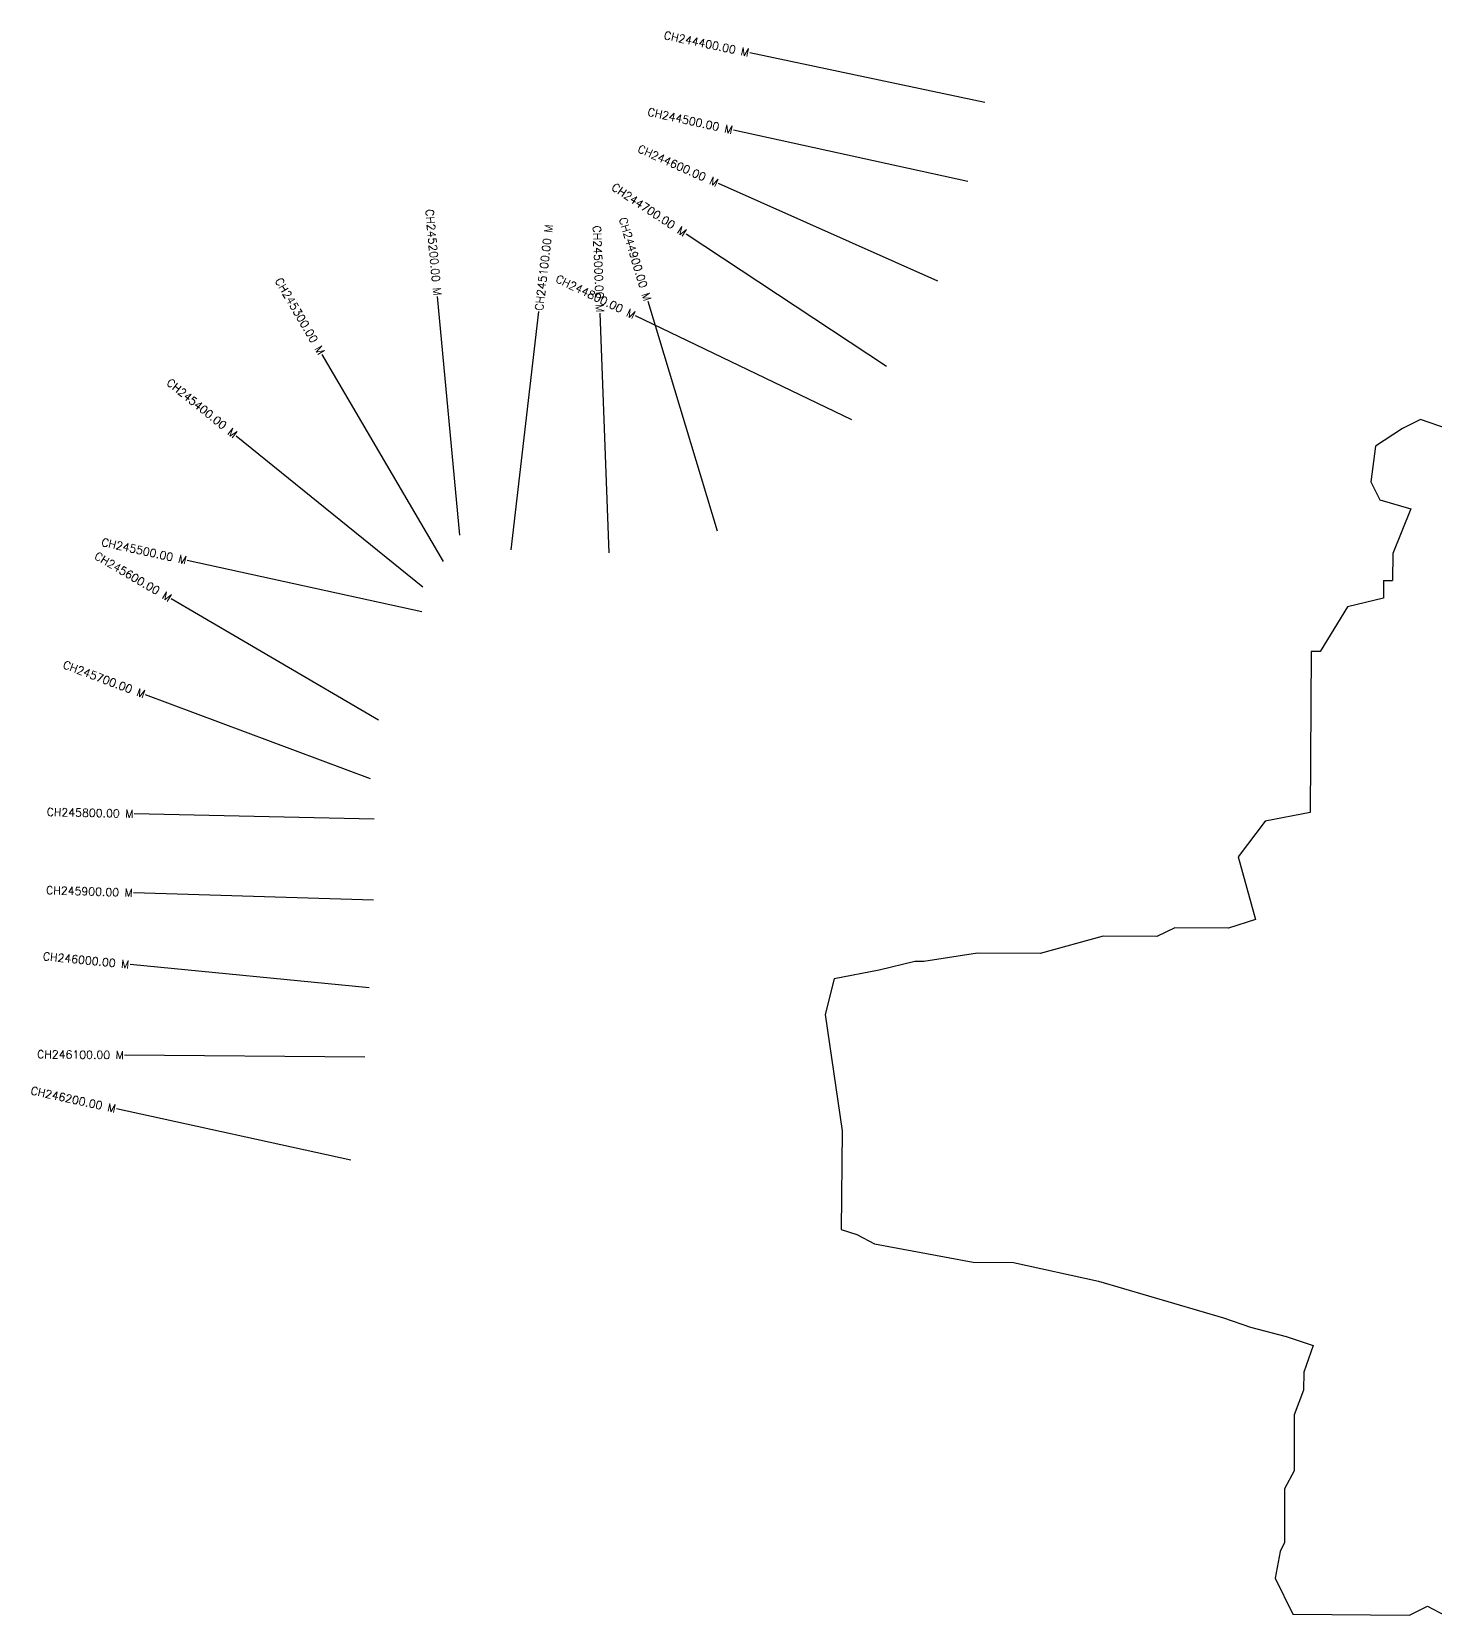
# Model space of a CAD drawing. Header units: metres. Extents: x 278472 to 282426, y 2044685 to 2047644.
# Drawn here: x 278472 to 280226, y 2045664 to 2047644 of the extents above; entities that cross this region are included whole.
import ezdxf
from ezdxf.enums import TextEntityAlignment as Align

# ---------------------------------------------------------------- set-up
doc = ezdxf.new("R2010")
doc.units = ezdxf.units.M
for name, color, linetype in [('CS', 134, 'Continuous'), ('CSMark', 6, 'Continuous'), ('village', 3, 'Continuous')]:
    doc.layers.add(name, color=color, linetype=linetype)
doc.styles.get("Standard").update_dxf_attribs({"font": 'simplex.shx'})

msp = doc.modelspace()

# ---------------------------------------------------------------- linework, layer by layer
at = {"color": 6, "flags": 128}
msp.add_lwpolyline([(280160.8, 2046957.6), (280172, 2046957.6)], dxfattribs=at)
at = {"layer": 'CS'}
for p, q in [((279662.6, 2047555.2), (279369, 2047616.9)), ((279641.5, 2047456.2), (279348.5, 2047520.3)), ((279604.1, 2047331.7), (279329.9, 2047453.6)), ((279539.6, 2047225.1), (279289.3, 2047390.5)), ((279006.8, 2047014), (278978.9, 2047312.7)), ((279070.7, 2046995.8), (279105.4, 2047293.8)), ((279193.4, 2046992), (279182, 2047291.8)), ((279328.8, 2047019.1), (279241.8, 2047306.2)), ((279496.5, 2047158.2), (279226.1, 2047288.2)), ((278986.1, 2046981.2), (278834.8, 2047240.2)), ((278960.4, 2046949.1), (278727.4, 2047138.1)), ((278959.2, 2046918.2), (278666.1, 2046982.5)), ((278905, 2046783), (278646.1, 2046934.4)), ((278895, 2046709.5), (278614.1, 2046814.6)), ((278899.8, 2046659.4), (278599.9, 2046665.9)), ((278898.9, 2046558.1), (278599.1, 2046567.2)), ((278893.3, 2046448.2), (278594.7, 2046477.4)), ((278887.9, 2046361.9), (278587.9, 2046364.4)), ((278870.7, 2046232.9), (278577.6, 2046297))]:
    msp.add_line(p, q, dxfattribs=at)
at = {"layer": 'village', "color": 6}
for points in [[(280240.6, 2047147.2), (280207.1, 2047158.6), (280184.7, 2047147.6), (280150.9, 2047125.5), (280145, 2047080.8), (280156, 2047058.4), (280195.1, 2047046.9), (280172.3, 2046991.1), (280172, 2046957.6)], [(280160.8, 2046957.6), (280160.6, 2046935.3), (280115.8, 2046924.4), (280081.8, 2046868.8), (280070.6, 2046868.9), (280069, 2046667.6), (280013, 2046656.8), (279979.1, 2046612.3), (280000.8, 2046533.9), (279967.2, 2046523), (279900.1, 2046523.5), (279877.6, 2046512.5), (279810.5, 2046513), (279732, 2046491.3), (279653.7, 2046491.9), (279586.5, 2046481.3), (279575.3, 2046481.3), (279530.5, 2046470.5), (279474.5, 2046459.8), (279463, 2046415.1), (279484.2, 2046269.5), (279483.2, 2046146.5), (279502.6, 2046140), (279524.9, 2046128.6), (279647.9, 2046105.3), (279698.3, 2046104.9), (279804.5, 2046081.7), (279960.9, 2046035.7), (279994.4, 2046024.3), (280039.1, 2046012.7), (280072.7, 2046001.3), (280061.2, 2045967.8), (280061, 2045945.4), (280049.1, 2045914.6), (280049.1, 2045844.7), (280037.2, 2045822.3), (280037.2, 2045755.2), (280031.5, 2045744), (280025.6, 2045710.5), (280047.7, 2045665.5), (280193.3, 2045664.4), (280215.7, 2045675.4), (280238, 2045664)]]:
    msp.add_lwpolyline(points, dxfattribs=at)

# ---------------------------------------------------------------- texts
at = {"layer": 'CSMark'}
for s, rotation, p in [('CH244400.00 M', 348.1309, (279368.1, 2047617.1)), ('CH244500.00 M', 347.6736, (279347.5, 2047520.5)), ('CH244600.00 M', 336.0342, (279329, 2047454)), ('CH244700.00 M', 326.5394, (279288.5, 2047391)), ('CH245200.00 M', 275.33, (278978.8, 2047313.7)), ('CH245000.00 M', 272.1738, (279182, 2047292.8)), ('CH244900.00 M', 286.8511, (279241.5, 2047307.2)), ('CH245300.00 M', 300.2872, (278834.3, 2047241.1)), ('CH244800.00 M', 334.3134, (279225.2, 2047288.7)), ('CH245400.00 M', 320.9607, (278726.6, 2047138.7)), ('CH245500.00 M', 347.6319, (278665.2, 2046982.7)), ('CH245600.00 M', 329.6836, (278645.2, 2046934.9)), ('CH245700.00 M', 339.4806, (278613.1, 2046815)), ('CH245800.00 M', 358.755, (278598.9, 2046665.9)), ('CH245900.00 M', 358.2669, (278598.1, 2046567.2)), ('CH246000.00 M', 354.4014, (278593.7, 2046477.5)), ('CH246100.00 M', 359.5219, (278586.9, 2046364.4)), ('CH246200.00 M', 347.6697, (278576.7, 2046297.2))]:
    msp.add_text(s, height=10, rotation=rotation, dxfattribs=at).set_placement(p, align=Align.MIDDLE_RIGHT)
msp.add_text('CH245100.00 M', height=10, rotation=83.3577, dxfattribs=at).set_placement((279105.5, 2047294.8), align=Align.MIDDLE_LEFT)

doc.saveas('drawing.dxf')
